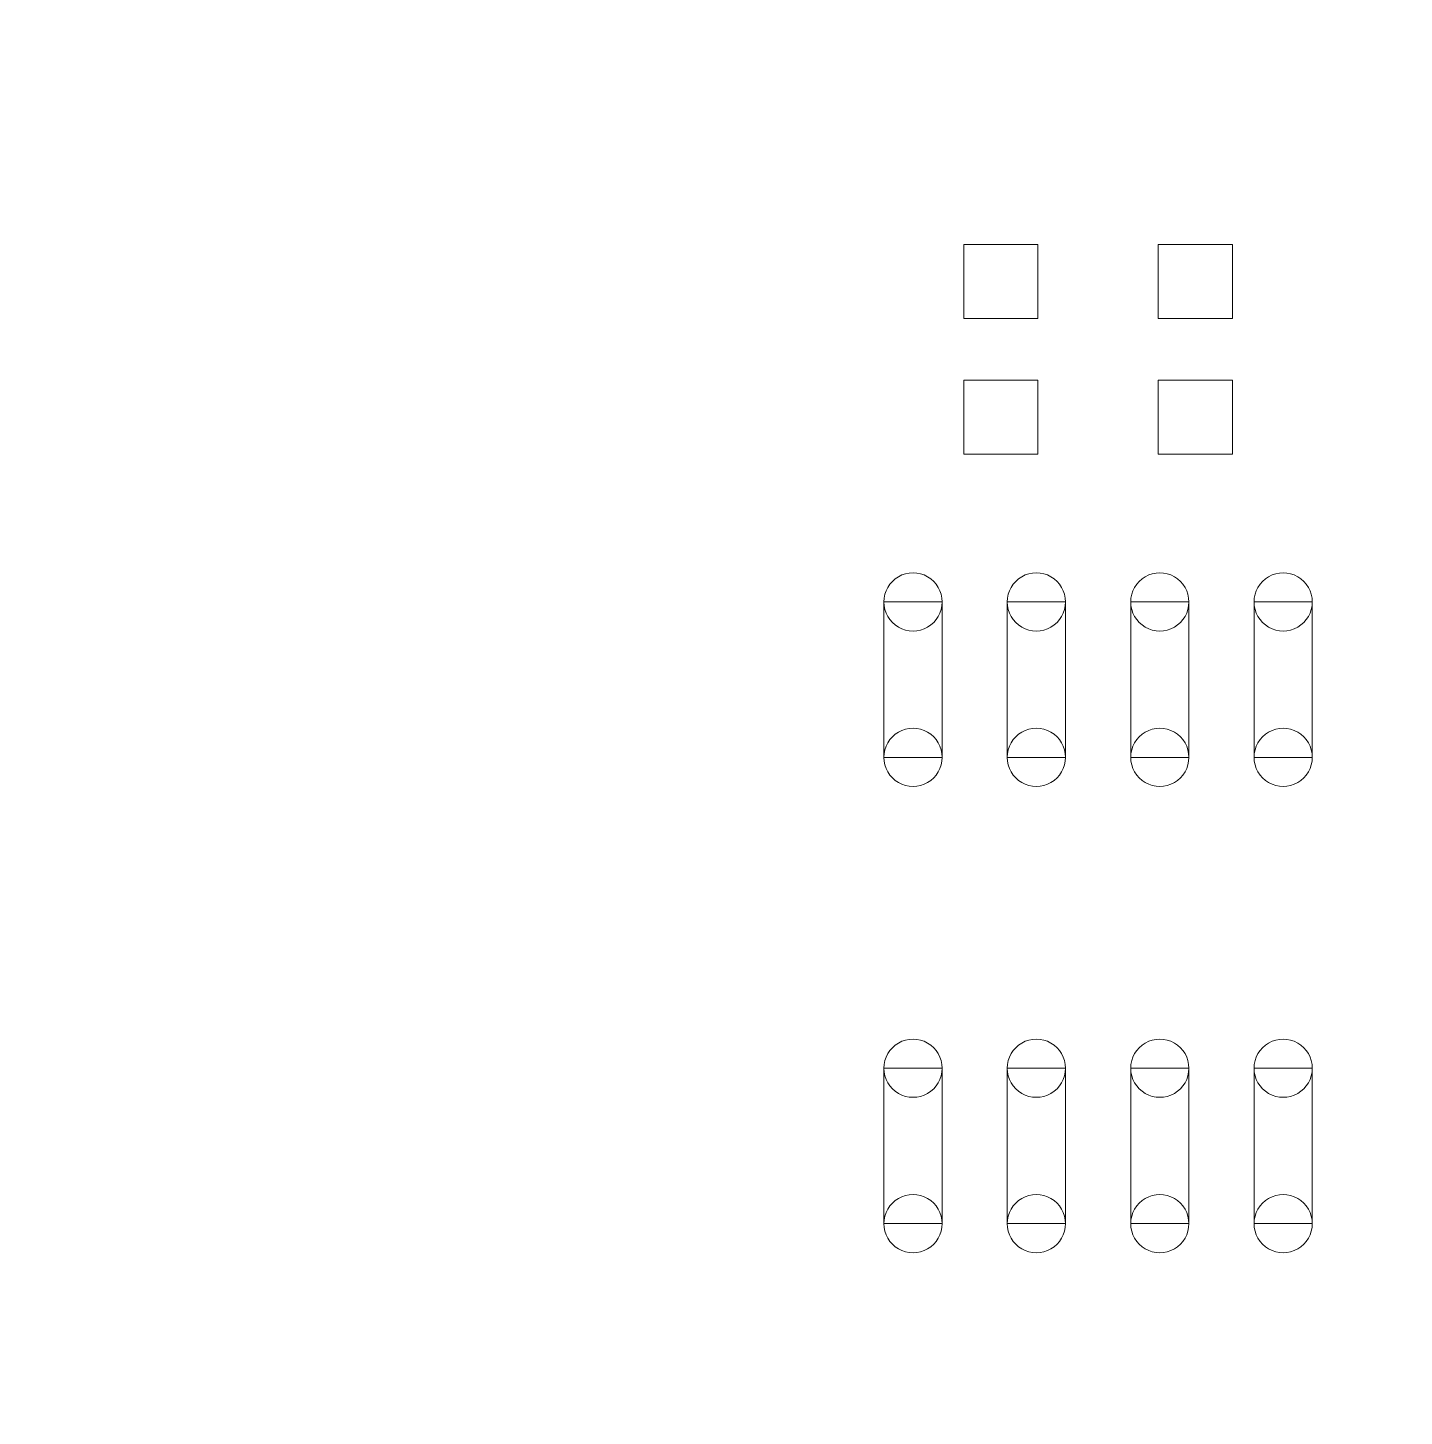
# Model space of a CAD drawing. Header units: millimetres. Extents: x -145 to 117, y -28 to 99.
# Drawn here: x 39.96 to 54.13, y -10.06 to 4.23 of the extents above; entities that cross this region are included whole.
import ezdxf

# ---------------------------------------------------------------- set-up
doc = ezdxf.new("R2010")
doc.units = ezdxf.units.MM
doc.header["$MEASUREMENT"] = 0
doc.layers.add('Layer 1', color=7, linetype='Continuous')

msp = doc.modelspace()

# ---------------------------------------------------------------- linework, layer by layer
at = {"layer": 'Layer 1', "color": 8, "lineweight": 9}
msp.add_open_spline([(117.0347, 99.4834), (117.0347, 99.4834), (-9.9653, 99.4834), (-9.9653, 99.4834), (-9.9653, 99.4834), (-9.9653, 99.4834), (-9.9653, -27.5166), (-9.9653, -27.5166), (-9.9653, -27.5166), (-9.9653, -27.5166), (117.0347, -27.5166), (117.0347, -27.5166), (117.0347, -27.5166), (117.0347, -27.5166), (117.0347, 99.4834), (117.0347, 99.4834)], degree=3, knots=[0, 0, 0, 0, 0.2, 0.2, 0.2, 0.2, 0.4, 0.4, 0.4, 0.4, 0.6, 0.6, 0.6, 0.6, 1, 1, 1, 1], dxfattribs=at)
at = {"layer": 'Layer 1', "lineweight": 9}
for points, knots in [([(49.5977, 1.2413), (49.5977, 1.2413), (49.5977, 2.0033), (49.5977, 2.0033), (49.5977, 2.0033), (49.5977, 2.0033), (50.3597, 2.0033), (50.3597, 2.0033), (50.3597, 2.0033), (50.3597, 2.0033), (50.3597, 1.2413), (50.3597, 1.2413), (50.3597, 1.2413), (50.3597, 1.2413), (49.5977, 1.2413), (49.5977, 1.2413)], [0, 0, 0, 0, 0.2, 0.2, 0.2, 0.2, 0.4, 0.4, 0.4, 0.4, 0.6, 0.6, 0.6, 0.6, 1, 1, 1, 1]), ([(51.5992, 1.2413), (51.5992, 1.2413), (51.5992, 2.0033), (51.5992, 2.0033), (51.5992, 2.0033), (51.5992, 2.0033), (52.3612, 2.0033), (52.3612, 2.0033), (52.3612, 2.0033), (52.3612, 2.0033), (52.3612, 1.2413), (52.3612, 1.2413), (52.3612, 1.2413), (52.3612, 1.2413), (51.5992, 1.2413), (51.5992, 1.2413)], [0, 0, 0, 0, 0.2, 0.2, 0.2, 0.2, 0.4, 0.4, 0.4, 0.4, 0.6, 0.6, 0.6, 0.6, 1, 1, 1, 1]), ([(49.5977, -0.1557), (49.5977, -0.1557), (49.5977, 0.6063), (49.5977, 0.6063), (49.5977, 0.6063), (49.5977, 0.6063), (50.3597, 0.6063), (50.3597, 0.6063), (50.3597, 0.6063), (50.3597, 0.6063), (50.3597, -0.1557), (50.3597, -0.1557), (50.3597, -0.1557), (50.3597, -0.1557), (49.5977, -0.1557), (49.5977, -0.1557)], [0, 0, 0, 0, 0.2, 0.2, 0.2, 0.2, 0.4, 0.4, 0.4, 0.4, 0.6, 0.6, 0.6, 0.6, 1, 1, 1, 1]), ([(51.5992, -0.1557), (51.5992, -0.1557), (51.5992, 0.6063), (51.5992, 0.6063), (51.5992, 0.6063), (51.5992, 0.6063), (52.3612, 0.6063), (52.3612, 0.6063), (52.3612, 0.6063), (52.3612, 0.6063), (52.3612, -0.1557), (52.3612, -0.1557), (52.3612, -0.1557), (52.3612, -0.1557), (51.5992, -0.1557), (51.5992, -0.1557)], [0, 0, 0, 0, 0.2, 0.2, 0.2, 0.2, 0.4, 0.4, 0.4, 0.4, 0.6, 0.6, 0.6, 0.6, 1, 1, 1, 1]), ([(48.7747, -1.6772), (48.7747, -1.5701), (48.8319, -1.4712), (48.9246, -1.4176), (48.9246, -1.4176), (49.0173, -1.3641), (49.1316, -1.3641), (49.2243, -1.4176), (49.2243, -1.4176), (49.3171, -1.4712), (49.3742, -1.5701), (49.3742, -1.6772)], [0, 0, 0, 0, 0.25, 0.25, 0.25, 0.25, 0.5, 0.5, 0.5, 0.5, 1, 1, 1, 1]), ([(50.0447, -1.6772), (50.0447, -1.5701), (50.1019, -1.4712), (50.1946, -1.4176), (50.1946, -1.4176), (50.2873, -1.3641), (50.4016, -1.3641), (50.4943, -1.4176), (50.4943, -1.4176), (50.5871, -1.4712), (50.6442, -1.5701), (50.6442, -1.6772)], [0, 0, 0, 0, 0.25, 0.25, 0.25, 0.25, 0.5, 0.5, 0.5, 0.5, 1, 1, 1, 1]), ([(51.3147, -1.6772), (51.3147, -1.5701), (51.3719, -1.4712), (51.4646, -1.4176), (51.4646, -1.4176), (51.5573, -1.3641), (51.6716, -1.3641), (51.7643, -1.4176), (51.7643, -1.4176), (51.8571, -1.4712), (51.9142, -1.5701), (51.9142, -1.6772)], [0, 0, 0, 0, 0.25, 0.25, 0.25, 0.25, 0.5, 0.5, 0.5, 0.5, 1, 1, 1, 1]), ([(52.5847, -1.6772), (52.5847, -1.5701), (52.6419, -1.4712), (52.7346, -1.4176), (52.7346, -1.4176), (52.8273, -1.3641), (52.9416, -1.3641), (53.0343, -1.4176), (53.0343, -1.4176), (53.1271, -1.4712), (53.1842, -1.5701), (53.1842, -1.6772)], [0, 0, 0, 0, 0.25, 0.25, 0.25, 0.25, 0.5, 0.5, 0.5, 0.5, 1, 1, 1, 1]), ([(49.3742, -3.2774), (49.3742, -3.2774), (48.7747, -3.2774), (48.7747, -3.2774), (48.7747, -3.2774), (48.7747, -3.2774), (48.7747, -1.6772), (48.7747, -1.6772), (48.7747, -1.6772), (48.7747, -1.6772), (49.3742, -1.6772), (49.3742, -1.6772), (49.3742, -1.6772), (49.3742, -1.6772), (49.3742, -3.2774), (49.3742, -3.2774)], [0, 0, 0, 0, 0.2, 0.2, 0.2, 0.2, 0.4, 0.4, 0.4, 0.4, 0.6, 0.6, 0.6, 0.6, 1, 1, 1, 1]), ([(49.3742, -1.6772), (49.3742, -1.7843), (49.3171, -1.8832), (49.2243, -1.9367), (49.2243, -1.9367), (49.1316, -1.9903), (49.0173, -1.9903), (48.9246, -1.9367), (48.9246, -1.9367), (48.8319, -1.8832), (48.7747, -1.7843), (48.7747, -1.6772)], [0, 0, 0, 0, 0.25, 0.25, 0.25, 0.25, 0.5, 0.5, 0.5, 0.5, 1, 1, 1, 1]), ([(49.0745, -1.6772), (49.0745, -1.6772), (49.0745, -1.6772), (49.0745, -1.6772), (49.0745, -1.6772), (49.0745, -1.6772), (49.0745, -1.6772), (49.0745, -1.6772), (49.0745, -1.6772), (49.0745, -1.6772), (49.0745, -1.6772), (49.0745, -1.6772)], [0, 0, 0, 0, 0.25, 0.25, 0.25, 0.25, 0.5, 0.5, 0.5, 0.5, 1, 1, 1, 1]), ([(49.0745, -1.6772), (49.0745, -1.6772), (49.0745, -1.6772), (49.0745, -1.6772), (49.0745, -1.6772), (49.0745, -1.6772), (49.0745, -1.6772), (49.0745, -1.6772), (49.0745, -1.6772), (49.0745, -1.6772), (49.0745, -1.6772), (49.0745, -1.6772)], [0, 0, 0, 0, 0.25, 0.25, 0.25, 0.25, 0.5, 0.5, 0.5, 0.5, 1, 1, 1, 1]), ([(50.6442, -3.2774), (50.6442, -3.2774), (50.0447, -3.2774), (50.0447, -3.2774), (50.0447, -3.2774), (50.0447, -3.2774), (50.0447, -1.6772), (50.0447, -1.6772), (50.0447, -1.6772), (50.0447, -1.6772), (50.6442, -1.6772), (50.6442, -1.6772), (50.6442, -1.6772), (50.6442, -1.6772), (50.6442, -3.2774), (50.6442, -3.2774)], [0, 0, 0, 0, 0.2, 0.2, 0.2, 0.2, 0.4, 0.4, 0.4, 0.4, 0.6, 0.6, 0.6, 0.6, 1, 1, 1, 1]), ([(50.6442, -1.6772), (50.6442, -1.7843), (50.5871, -1.8832), (50.4943, -1.9367), (50.4943, -1.9367), (50.4016, -1.9903), (50.2873, -1.9903), (50.1946, -1.9367), (50.1946, -1.9367), (50.1019, -1.8832), (50.0447, -1.7843), (50.0447, -1.6772)], [0, 0, 0, 0, 0.25, 0.25, 0.25, 0.25, 0.5, 0.5, 0.5, 0.5, 1, 1, 1, 1]), ([(50.3445, -1.6772), (50.3445, -1.6772), (50.3445, -1.6772), (50.3445, -1.6772), (50.3445, -1.6772), (50.3445, -1.6772), (50.3445, -1.6772), (50.3445, -1.6772), (50.3445, -1.6772), (50.3445, -1.6772), (50.3445, -1.6772), (50.3445, -1.6772)], [0, 0, 0, 0, 0.25, 0.25, 0.25, 0.25, 0.5, 0.5, 0.5, 0.5, 1, 1, 1, 1]), ([(50.3445, -1.6772), (50.3445, -1.6772), (50.3445, -1.6772), (50.3445, -1.6772), (50.3445, -1.6772), (50.3445, -1.6772), (50.3445, -1.6772), (50.3445, -1.6772), (50.3445, -1.6772), (50.3445, -1.6772), (50.3445, -1.6772), (50.3445, -1.6772)], [0, 0, 0, 0, 0.25, 0.25, 0.25, 0.25, 0.5, 0.5, 0.5, 0.5, 1, 1, 1, 1]), ([(51.9142, -3.2774), (51.9142, -3.2774), (51.3147, -3.2774), (51.3147, -3.2774), (51.3147, -3.2774), (51.3147, -3.2774), (51.3147, -1.6772), (51.3147, -1.6772), (51.3147, -1.6772), (51.3147, -1.6772), (51.9142, -1.6772), (51.9142, -1.6772), (51.9142, -1.6772), (51.9142, -1.6772), (51.9142, -3.2774), (51.9142, -3.2774)], [0, 0, 0, 0, 0.2, 0.2, 0.2, 0.2, 0.4, 0.4, 0.4, 0.4, 0.6, 0.6, 0.6, 0.6, 1, 1, 1, 1]), ([(51.9142, -1.6772), (51.9142, -1.7843), (51.8571, -1.8832), (51.7643, -1.9367), (51.7643, -1.9367), (51.6716, -1.9903), (51.5573, -1.9903), (51.4646, -1.9367), (51.4646, -1.9367), (51.3719, -1.8832), (51.3147, -1.7843), (51.3147, -1.6772)], [0, 0, 0, 0, 0.25, 0.25, 0.25, 0.25, 0.5, 0.5, 0.5, 0.5, 1, 1, 1, 1]), ([(51.6145, -1.6772), (51.6145, -1.6772), (51.6145, -1.6772), (51.6145, -1.6772), (51.6145, -1.6772), (51.6145, -1.6772), (51.6145, -1.6772), (51.6145, -1.6772), (51.6145, -1.6772), (51.6145, -1.6772), (51.6145, -1.6772), (51.6145, -1.6772)], [0, 0, 0, 0, 0.25, 0.25, 0.25, 0.25, 0.5, 0.5, 0.5, 0.5, 1, 1, 1, 1]), ([(51.6145, -1.6772), (51.6145, -1.6772), (51.6145, -1.6772), (51.6145, -1.6772), (51.6145, -1.6772), (51.6145, -1.6772), (51.6145, -1.6772), (51.6145, -1.6772), (51.6145, -1.6772), (51.6145, -1.6772), (51.6145, -1.6772), (51.6145, -1.6772)], [0, 0, 0, 0, 0.25, 0.25, 0.25, 0.25, 0.5, 0.5, 0.5, 0.5, 1, 1, 1, 1]), ([(53.1842, -3.2774), (53.1842, -3.2774), (52.5847, -3.2774), (52.5847, -3.2774), (52.5847, -3.2774), (52.5847, -3.2774), (52.5847, -1.6772), (52.5847, -1.6772), (52.5847, -1.6772), (52.5847, -1.6772), (53.1842, -1.6772), (53.1842, -1.6772), (53.1842, -1.6772), (53.1842, -1.6772), (53.1842, -3.2774), (53.1842, -3.2774)], [0, 0, 0, 0, 0.2, 0.2, 0.2, 0.2, 0.4, 0.4, 0.4, 0.4, 0.6, 0.6, 0.6, 0.6, 1, 1, 1, 1]), ([(53.1842, -1.6772), (53.1842, -1.7843), (53.1271, -1.8832), (53.0343, -1.9367), (53.0343, -1.9367), (52.9416, -1.9903), (52.8273, -1.9903), (52.7346, -1.9367), (52.7346, -1.9367), (52.6419, -1.8832), (52.5847, -1.7843), (52.5847, -1.6772)], [0, 0, 0, 0, 0.25, 0.25, 0.25, 0.25, 0.5, 0.5, 0.5, 0.5, 1, 1, 1, 1]), ([(52.8845, -1.6772), (52.8845, -1.6772), (52.8845, -1.6772), (52.8845, -1.6772), (52.8845, -1.6772), (52.8845, -1.6772), (52.8845, -1.6772), (52.8845, -1.6772), (52.8845, -1.6772), (52.8845, -1.6772), (52.8845, -1.6772), (52.8845, -1.6772)], [0, 0, 0, 0, 0.25, 0.25, 0.25, 0.25, 0.5, 0.5, 0.5, 0.5, 1, 1, 1, 1]), ([(52.8845, -1.6772), (52.8845, -1.6772), (52.8845, -1.6772), (52.8845, -1.6772), (52.8845, -1.6772), (52.8845, -1.6772), (52.8845, -1.6772), (52.8845, -1.6772), (52.8845, -1.6772), (52.8845, -1.6772), (52.8845, -1.6772), (52.8845, -1.6772)], [0, 0, 0, 0, 0.25, 0.25, 0.25, 0.25, 0.5, 0.5, 0.5, 0.5, 1, 1, 1, 1]), ([(48.7747, -3.2774), (48.7747, -3.1703), (48.8319, -3.0714), (48.9246, -3.0178), (48.9246, -3.0178), (49.0173, -2.9643), (49.1316, -2.9643), (49.2243, -3.0178), (49.2243, -3.0178), (49.3171, -3.0714), (49.3742, -3.1703), (49.3742, -3.2774)], [0, 0, 0, 0, 0.25, 0.25, 0.25, 0.25, 0.5, 0.5, 0.5, 0.5, 1, 1, 1, 1]), ([(50.0447, -3.2774), (50.0447, -3.1703), (50.1019, -3.0714), (50.1946, -3.0178), (50.1946, -3.0178), (50.2873, -2.9643), (50.4016, -2.9643), (50.4943, -3.0178), (50.4943, -3.0178), (50.5871, -3.0714), (50.6442, -3.1703), (50.6442, -3.2774)], [0, 0, 0, 0, 0.25, 0.25, 0.25, 0.25, 0.5, 0.5, 0.5, 0.5, 1, 1, 1, 1]), ([(51.3147, -3.2774), (51.3147, -3.1703), (51.3719, -3.0714), (51.4646, -3.0178), (51.4646, -3.0178), (51.5573, -2.9643), (51.6716, -2.9643), (51.7643, -3.0178), (51.7643, -3.0178), (51.8571, -3.0714), (51.9142, -3.1703), (51.9142, -3.2774)], [0, 0, 0, 0, 0.25, 0.25, 0.25, 0.25, 0.5, 0.5, 0.5, 0.5, 1, 1, 1, 1]), ([(52.5847, -3.2774), (52.5847, -3.1703), (52.6419, -3.0714), (52.7346, -3.0178), (52.7346, -3.0178), (52.8273, -2.9643), (52.9416, -2.9643), (53.0343, -3.0178), (53.0343, -3.0178), (53.1271, -3.0714), (53.1842, -3.1703), (53.1842, -3.2774)], [0, 0, 0, 0, 0.25, 0.25, 0.25, 0.25, 0.5, 0.5, 0.5, 0.5, 1, 1, 1, 1]), ([(49.3742, -3.2774), (49.3742, -3.3845), (49.3171, -3.4834), (49.2243, -3.5369), (49.2243, -3.5369), (49.1316, -3.5905), (49.0173, -3.5905), (48.9246, -3.5369), (48.9246, -3.5369), (48.8319, -3.4834), (48.7747, -3.3845), (48.7747, -3.2774)], [0, 0, 0, 0, 0.25, 0.25, 0.25, 0.25, 0.5, 0.5, 0.5, 0.5, 1, 1, 1, 1]), ([(49.0745, -3.2774), (49.0745, -3.2774), (49.0745, -3.2774), (49.0745, -3.2774), (49.0745, -3.2774), (49.0745, -3.2774), (49.0745, -3.2774), (49.0745, -3.2774), (49.0745, -3.2774), (49.0745, -3.2774), (49.0745, -3.2774), (49.0745, -3.2774)], [0, 0, 0, 0, 0.25, 0.25, 0.25, 0.25, 0.5, 0.5, 0.5, 0.5, 1, 1, 1, 1]), ([(49.0745, -3.2774), (49.0745, -3.2774), (49.0745, -3.2774), (49.0745, -3.2774), (49.0745, -3.2774), (49.0745, -3.2774), (49.0745, -3.2774), (49.0745, -3.2774), (49.0745, -3.2774), (49.0745, -3.2774), (49.0745, -3.2774), (49.0745, -3.2774)], [0, 0, 0, 0, 0.25, 0.25, 0.25, 0.25, 0.5, 0.5, 0.5, 0.5, 1, 1, 1, 1]), ([(50.6442, -3.2774), (50.6442, -3.3845), (50.5871, -3.4834), (50.4943, -3.5369), (50.4943, -3.5369), (50.4016, -3.5905), (50.2873, -3.5905), (50.1946, -3.5369), (50.1946, -3.5369), (50.1019, -3.4834), (50.0447, -3.3845), (50.0447, -3.2774)], [0, 0, 0, 0, 0.25, 0.25, 0.25, 0.25, 0.5, 0.5, 0.5, 0.5, 1, 1, 1, 1]), ([(50.3445, -3.2774), (50.3445, -3.2774), (50.3445, -3.2774), (50.3445, -3.2774), (50.3445, -3.2774), (50.3445, -3.2774), (50.3445, -3.2774), (50.3445, -3.2774), (50.3445, -3.2774), (50.3445, -3.2774), (50.3445, -3.2774), (50.3445, -3.2774)], [0, 0, 0, 0, 0.25, 0.25, 0.25, 0.25, 0.5, 0.5, 0.5, 0.5, 1, 1, 1, 1]), ([(50.3445, -3.2774), (50.3445, -3.2774), (50.3445, -3.2774), (50.3445, -3.2774), (50.3445, -3.2774), (50.3445, -3.2774), (50.3445, -3.2774), (50.3445, -3.2774), (50.3445, -3.2774), (50.3445, -3.2774), (50.3445, -3.2774), (50.3445, -3.2774)], [0, 0, 0, 0, 0.25, 0.25, 0.25, 0.25, 0.5, 0.5, 0.5, 0.5, 1, 1, 1, 1]), ([(51.9142, -3.2774), (51.9142, -3.3845), (51.8571, -3.4834), (51.7643, -3.5369), (51.7643, -3.5369), (51.6716, -3.5905), (51.5573, -3.5905), (51.4646, -3.5369), (51.4646, -3.5369), (51.3719, -3.4834), (51.3147, -3.3845), (51.3147, -3.2774)], [0, 0, 0, 0, 0.25, 0.25, 0.25, 0.25, 0.5, 0.5, 0.5, 0.5, 1, 1, 1, 1]), ([(51.6145, -3.2774), (51.6145, -3.2774), (51.6145, -3.2774), (51.6145, -3.2774), (51.6145, -3.2774), (51.6145, -3.2774), (51.6145, -3.2774), (51.6145, -3.2774), (51.6145, -3.2774), (51.6145, -3.2774), (51.6145, -3.2774), (51.6145, -3.2774)], [0, 0, 0, 0, 0.25, 0.25, 0.25, 0.25, 0.5, 0.5, 0.5, 0.5, 1, 1, 1, 1]), ([(51.6145, -3.2774), (51.6145, -3.2774), (51.6145, -3.2774), (51.6145, -3.2774), (51.6145, -3.2774), (51.6145, -3.2774), (51.6145, -3.2774), (51.6145, -3.2774), (51.6145, -3.2774), (51.6145, -3.2774), (51.6145, -3.2774), (51.6145, -3.2774)], [0, 0, 0, 0, 0.25, 0.25, 0.25, 0.25, 0.5, 0.5, 0.5, 0.5, 1, 1, 1, 1]), ([(53.1842, -3.2774), (53.1842, -3.3845), (53.1271, -3.4834), (53.0343, -3.5369), (53.0343, -3.5369), (52.9416, -3.5905), (52.8273, -3.5905), (52.7346, -3.5369), (52.7346, -3.5369), (52.6419, -3.4834), (52.5847, -3.3845), (52.5847, -3.2774)], [0, 0, 0, 0, 0.25, 0.25, 0.25, 0.25, 0.5, 0.5, 0.5, 0.5, 1, 1, 1, 1]), ([(52.8845, -3.2774), (52.8845, -3.2774), (52.8845, -3.2774), (52.8845, -3.2774), (52.8845, -3.2774), (52.8845, -3.2774), (52.8845, -3.2774), (52.8845, -3.2774), (52.8845, -3.2774), (52.8845, -3.2774), (52.8845, -3.2774), (52.8845, -3.2774)], [0, 0, 0, 0, 0.25, 0.25, 0.25, 0.25, 0.5, 0.5, 0.5, 0.5, 1, 1, 1, 1]), ([(52.8845, -3.2774), (52.8845, -3.2774), (52.8845, -3.2774), (52.8845, -3.2774), (52.8845, -3.2774), (52.8845, -3.2774), (52.8845, -3.2774), (52.8845, -3.2774), (52.8845, -3.2774), (52.8845, -3.2774), (52.8845, -3.2774), (52.8845, -3.2774)], [0, 0, 0, 0, 0.25, 0.25, 0.25, 0.25, 0.5, 0.5, 0.5, 0.5, 1, 1, 1, 1]), ([(48.7747, -6.4778), (48.7747, -6.3707), (48.8319, -6.2718), (48.9246, -6.2182), (48.9246, -6.2182), (49.0173, -6.1647), (49.1316, -6.1647), (49.2243, -6.2182), (49.2243, -6.2182), (49.3171, -6.2718), (49.3742, -6.3707), (49.3742, -6.4778)], [0, 0, 0, 0, 0.25, 0.25, 0.25, 0.25, 0.5, 0.5, 0.5, 0.5, 1, 1, 1, 1]), ([(50.0447, -6.4778), (50.0447, -6.3707), (50.1019, -6.2718), (50.1946, -6.2182), (50.1946, -6.2182), (50.2873, -6.1647), (50.4016, -6.1647), (50.4943, -6.2182), (50.4943, -6.2182), (50.5871, -6.2718), (50.6442, -6.3707), (50.6442, -6.4778)], [0, 0, 0, 0, 0.25, 0.25, 0.25, 0.25, 0.5, 0.5, 0.5, 0.5, 1, 1, 1, 1]), ([(51.3147, -6.4778), (51.3147, -6.3707), (51.3719, -6.2718), (51.4646, -6.2182), (51.4646, -6.2182), (51.5573, -6.1647), (51.6716, -6.1647), (51.7643, -6.2182), (51.7643, -6.2182), (51.8571, -6.2718), (51.9142, -6.3707), (51.9142, -6.4778)], [0, 0, 0, 0, 0.25, 0.25, 0.25, 0.25, 0.5, 0.5, 0.5, 0.5, 1, 1, 1, 1]), ([(52.5847, -6.4778), (52.5847, -6.3707), (52.6419, -6.2718), (52.7346, -6.2182), (52.7346, -6.2182), (52.8273, -6.1647), (52.9416, -6.1647), (53.0343, -6.2182), (53.0343, -6.2182), (53.1271, -6.2718), (53.1842, -6.3707), (53.1842, -6.4778)], [0, 0, 0, 0, 0.25, 0.25, 0.25, 0.25, 0.5, 0.5, 0.5, 0.5, 1, 1, 1, 1]), ([(49.3742, -8.078), (49.3742, -8.078), (48.7747, -8.078), (48.7747, -8.078), (48.7747, -8.078), (48.7747, -8.078), (48.7747, -6.4778), (48.7747, -6.4778), (48.7747, -6.4778), (48.7747, -6.4778), (49.3742, -6.4778), (49.3742, -6.4778), (49.3742, -6.4778), (49.3742, -6.4778), (49.3742, -8.078), (49.3742, -8.078)], [0, 0, 0, 0, 0.2, 0.2, 0.2, 0.2, 0.4, 0.4, 0.4, 0.4, 0.6, 0.6, 0.6, 0.6, 1, 1, 1, 1]), ([(49.3742, -6.4778), (49.3742, -6.5849), (49.3171, -6.6838), (49.2243, -6.7373), (49.2243, -6.7373), (49.1316, -6.7909), (49.0173, -6.7909), (48.9246, -6.7373), (48.9246, -6.7373), (48.8319, -6.6838), (48.7747, -6.5849), (48.7747, -6.4778)], [0, 0, 0, 0, 0.25, 0.25, 0.25, 0.25, 0.5, 0.5, 0.5, 0.5, 1, 1, 1, 1]), ([(49.0745, -6.4778), (49.0745, -6.4778), (49.0745, -6.4778), (49.0745, -6.4778), (49.0745, -6.4778), (49.0745, -6.4778), (49.0745, -6.4778), (49.0745, -6.4778), (49.0745, -6.4778), (49.0745, -6.4778), (49.0745, -6.4778), (49.0745, -6.4778)], [0, 0, 0, 0, 0.25, 0.25, 0.25, 0.25, 0.5, 0.5, 0.5, 0.5, 1, 1, 1, 1]), ([(49.0745, -6.4778), (49.0745, -6.4778), (49.0745, -6.4778), (49.0745, -6.4778), (49.0745, -6.4778), (49.0745, -6.4778), (49.0745, -6.4778), (49.0745, -6.4778), (49.0745, -6.4778), (49.0745, -6.4778), (49.0745, -6.4778), (49.0745, -6.4778)], [0, 0, 0, 0, 0.25, 0.25, 0.25, 0.25, 0.5, 0.5, 0.5, 0.5, 1, 1, 1, 1]), ([(50.6442, -8.078), (50.6442, -8.078), (50.0447, -8.078), (50.0447, -8.078), (50.0447, -8.078), (50.0447, -8.078), (50.0447, -6.4778), (50.0447, -6.4778), (50.0447, -6.4778), (50.0447, -6.4778), (50.6442, -6.4778), (50.6442, -6.4778), (50.6442, -6.4778), (50.6442, -6.4778), (50.6442, -8.078), (50.6442, -8.078)], [0, 0, 0, 0, 0.2, 0.2, 0.2, 0.2, 0.4, 0.4, 0.4, 0.4, 0.6, 0.6, 0.6, 0.6, 1, 1, 1, 1]), ([(50.6442, -6.4778), (50.6442, -6.5849), (50.5871, -6.6838), (50.4943, -6.7373), (50.4943, -6.7373), (50.4016, -6.7909), (50.2873, -6.7909), (50.1946, -6.7373), (50.1946, -6.7373), (50.1019, -6.6838), (50.0447, -6.5849), (50.0447, -6.4778)], [0, 0, 0, 0, 0.25, 0.25, 0.25, 0.25, 0.5, 0.5, 0.5, 0.5, 1, 1, 1, 1]), ([(50.3445, -6.4778), (50.3445, -6.4778), (50.3445, -6.4778), (50.3445, -6.4778), (50.3445, -6.4778), (50.3445, -6.4778), (50.3445, -6.4778), (50.3445, -6.4778), (50.3445, -6.4778), (50.3445, -6.4778), (50.3445, -6.4778), (50.3445, -6.4778)], [0, 0, 0, 0, 0.25, 0.25, 0.25, 0.25, 0.5, 0.5, 0.5, 0.5, 1, 1, 1, 1]), ([(50.3445, -6.4778), (50.3445, -6.4778), (50.3445, -6.4778), (50.3445, -6.4778), (50.3445, -6.4778), (50.3445, -6.4778), (50.3445, -6.4778), (50.3445, -6.4778), (50.3445, -6.4778), (50.3445, -6.4778), (50.3445, -6.4778), (50.3445, -6.4778)], [0, 0, 0, 0, 0.25, 0.25, 0.25, 0.25, 0.5, 0.5, 0.5, 0.5, 1, 1, 1, 1]), ([(51.9142, -8.078), (51.9142, -8.078), (51.3147, -8.078), (51.3147, -8.078), (51.3147, -8.078), (51.3147, -8.078), (51.3147, -6.4778), (51.3147, -6.4778), (51.3147, -6.4778), (51.3147, -6.4778), (51.9142, -6.4778), (51.9142, -6.4778), (51.9142, -6.4778), (51.9142, -6.4778), (51.9142, -8.078), (51.9142, -8.078)], [0, 0, 0, 0, 0.2, 0.2, 0.2, 0.2, 0.4, 0.4, 0.4, 0.4, 0.6, 0.6, 0.6, 0.6, 1, 1, 1, 1]), ([(51.9142, -6.4778), (51.9142, -6.5849), (51.8571, -6.6838), (51.7643, -6.7373), (51.7643, -6.7373), (51.6716, -6.7909), (51.5573, -6.7909), (51.4646, -6.7373), (51.4646, -6.7373), (51.3719, -6.6838), (51.3147, -6.5849), (51.3147, -6.4778)], [0, 0, 0, 0, 0.25, 0.25, 0.25, 0.25, 0.5, 0.5, 0.5, 0.5, 1, 1, 1, 1]), ([(51.6145, -6.4778), (51.6145, -6.4778), (51.6145, -6.4778), (51.6145, -6.4778), (51.6145, -6.4778), (51.6145, -6.4778), (51.6145, -6.4778), (51.6145, -6.4778), (51.6145, -6.4778), (51.6145, -6.4778), (51.6145, -6.4778), (51.6145, -6.4778)], [0, 0, 0, 0, 0.25, 0.25, 0.25, 0.25, 0.5, 0.5, 0.5, 0.5, 1, 1, 1, 1]), ([(51.6145, -6.4778), (51.6145, -6.4778), (51.6145, -6.4778), (51.6145, -6.4778), (51.6145, -6.4778), (51.6145, -6.4778), (51.6145, -6.4778), (51.6145, -6.4778), (51.6145, -6.4778), (51.6145, -6.4778), (51.6145, -6.4778), (51.6145, -6.4778)], [0, 0, 0, 0, 0.25, 0.25, 0.25, 0.25, 0.5, 0.5, 0.5, 0.5, 1, 1, 1, 1]), ([(53.1842, -8.078), (53.1842, -8.078), (52.5847, -8.078), (52.5847, -8.078), (52.5847, -8.078), (52.5847, -8.078), (52.5847, -6.4778), (52.5847, -6.4778), (52.5847, -6.4778), (52.5847, -6.4778), (53.1842, -6.4778), (53.1842, -6.4778), (53.1842, -6.4778), (53.1842, -6.4778), (53.1842, -8.078), (53.1842, -8.078)], [0, 0, 0, 0, 0.2, 0.2, 0.2, 0.2, 0.4, 0.4, 0.4, 0.4, 0.6, 0.6, 0.6, 0.6, 1, 1, 1, 1]), ([(53.1842, -6.4778), (53.1842, -6.5849), (53.1271, -6.6838), (53.0343, -6.7373), (53.0343, -6.7373), (52.9416, -6.7909), (52.8273, -6.7909), (52.7346, -6.7373), (52.7346, -6.7373), (52.6419, -6.6838), (52.5847, -6.5849), (52.5847, -6.4778)], [0, 0, 0, 0, 0.25, 0.25, 0.25, 0.25, 0.5, 0.5, 0.5, 0.5, 1, 1, 1, 1]), ([(52.8845, -6.4778), (52.8845, -6.4778), (52.8845, -6.4778), (52.8845, -6.4778), (52.8845, -6.4778), (52.8845, -6.4778), (52.8845, -6.4778), (52.8845, -6.4778), (52.8845, -6.4778), (52.8845, -6.4778), (52.8845, -6.4778), (52.8845, -6.4778)], [0, 0, 0, 0, 0.25, 0.25, 0.25, 0.25, 0.5, 0.5, 0.5, 0.5, 1, 1, 1, 1]), ([(52.8845, -6.4778), (52.8845, -6.4778), (52.8845, -6.4778), (52.8845, -6.4778), (52.8845, -6.4778), (52.8845, -6.4778), (52.8845, -6.4778), (52.8845, -6.4778), (52.8845, -6.4778), (52.8845, -6.4778), (52.8845, -6.4778), (52.8845, -6.4778)], [0, 0, 0, 0, 0.25, 0.25, 0.25, 0.25, 0.5, 0.5, 0.5, 0.5, 1, 1, 1, 1]), ([(48.7747, -8.078), (48.7747, -7.9709), (48.8319, -7.872), (48.9246, -7.8184), (48.9246, -7.8184), (49.0173, -7.7649), (49.1316, -7.7649), (49.2243, -7.8184), (49.2243, -7.8184), (49.3171, -7.872), (49.3742, -7.9709), (49.3742, -8.078)], [0, 0, 0, 0, 0.25, 0.25, 0.25, 0.25, 0.5, 0.5, 0.5, 0.5, 1, 1, 1, 1]), ([(50.0447, -8.078), (50.0447, -7.9709), (50.1019, -7.872), (50.1946, -7.8184), (50.1946, -7.8184), (50.2873, -7.7649), (50.4016, -7.7649), (50.4943, -7.8184), (50.4943, -7.8184), (50.5871, -7.872), (50.6442, -7.9709), (50.6442, -8.078)], [0, 0, 0, 0, 0.25, 0.25, 0.25, 0.25, 0.5, 0.5, 0.5, 0.5, 1, 1, 1, 1]), ([(51.3147, -8.078), (51.3147, -7.9709), (51.3719, -7.872), (51.4646, -7.8184), (51.4646, -7.8184), (51.5573, -7.7649), (51.6716, -7.7649), (51.7643, -7.8184), (51.7643, -7.8184), (51.8571, -7.872), (51.9142, -7.9709), (51.9142, -8.078)], [0, 0, 0, 0, 0.25, 0.25, 0.25, 0.25, 0.5, 0.5, 0.5, 0.5, 1, 1, 1, 1]), ([(52.5847, -8.078), (52.5847, -7.9709), (52.6419, -7.872), (52.7346, -7.8184), (52.7346, -7.8184), (52.8273, -7.7649), (52.9416, -7.7649), (53.0343, -7.8184), (53.0343, -7.8184), (53.1271, -7.872), (53.1842, -7.9709), (53.1842, -8.078)], [0, 0, 0, 0, 0.25, 0.25, 0.25, 0.25, 0.5, 0.5, 0.5, 0.5, 1, 1, 1, 1]), ([(49.3742, -8.078), (49.3742, -8.1851), (49.3171, -8.284), (49.2243, -8.3375), (49.2243, -8.3375), (49.1316, -8.3911), (49.0173, -8.3911), (48.9246, -8.3375), (48.9246, -8.3375), (48.8319, -8.284), (48.7747, -8.1851), (48.7747, -8.078)], [0, 0, 0, 0, 0.25, 0.25, 0.25, 0.25, 0.5, 0.5, 0.5, 0.5, 1, 1, 1, 1]), ([(49.0745, -8.078), (49.0745, -8.078), (49.0745, -8.078), (49.0745, -8.078), (49.0745, -8.078), (49.0745, -8.078), (49.0745, -8.078), (49.0745, -8.078), (49.0745, -8.078), (49.0745, -8.078), (49.0745, -8.078), (49.0745, -8.078)], [0, 0, 0, 0, 0.25, 0.25, 0.25, 0.25, 0.5, 0.5, 0.5, 0.5, 1, 1, 1, 1]), ([(49.0745, -8.078), (49.0745, -8.078), (49.0745, -8.078), (49.0745, -8.078), (49.0745, -8.078), (49.0745, -8.078), (49.0745, -8.078), (49.0745, -8.078), (49.0745, -8.078), (49.0745, -8.078), (49.0745, -8.078), (49.0745, -8.078)], [0, 0, 0, 0, 0.25, 0.25, 0.25, 0.25, 0.5, 0.5, 0.5, 0.5, 1, 1, 1, 1]), ([(50.6442, -8.078), (50.6442, -8.1851), (50.5871, -8.284), (50.4943, -8.3375), (50.4943, -8.3375), (50.4016, -8.3911), (50.2873, -8.3911), (50.1946, -8.3375), (50.1946, -8.3375), (50.1019, -8.284), (50.0447, -8.1851), (50.0447, -8.078)], [0, 0, 0, 0, 0.25, 0.25, 0.25, 0.25, 0.5, 0.5, 0.5, 0.5, 1, 1, 1, 1]), ([(50.3445, -8.078), (50.3445, -8.078), (50.3445, -8.078), (50.3445, -8.078), (50.3445, -8.078), (50.3445, -8.078), (50.3445, -8.078), (50.3445, -8.078), (50.3445, -8.078), (50.3445, -8.078), (50.3445, -8.078), (50.3445, -8.078)], [0, 0, 0, 0, 0.25, 0.25, 0.25, 0.25, 0.5, 0.5, 0.5, 0.5, 1, 1, 1, 1]), ([(50.3445, -8.078), (50.3445, -8.078), (50.3445, -8.078), (50.3445, -8.078), (50.3445, -8.078), (50.3445, -8.078), (50.3445, -8.078), (50.3445, -8.078), (50.3445, -8.078), (50.3445, -8.078), (50.3445, -8.078), (50.3445, -8.078)], [0, 0, 0, 0, 0.25, 0.25, 0.25, 0.25, 0.5, 0.5, 0.5, 0.5, 1, 1, 1, 1]), ([(51.9142, -8.078), (51.9142, -8.1851), (51.8571, -8.284), (51.7643, -8.3375), (51.7643, -8.3375), (51.6716, -8.3911), (51.5573, -8.3911), (51.4646, -8.3375), (51.4646, -8.3375), (51.3719, -8.284), (51.3147, -8.1851), (51.3147, -8.078)], [0, 0, 0, 0, 0.25, 0.25, 0.25, 0.25, 0.5, 0.5, 0.5, 0.5, 1, 1, 1, 1]), ([(51.6145, -8.078), (51.6145, -8.078), (51.6145, -8.078), (51.6145, -8.078), (51.6145, -8.078), (51.6145, -8.078), (51.6145, -8.078), (51.6145, -8.078), (51.6145, -8.078), (51.6145, -8.078), (51.6145, -8.078), (51.6145, -8.078)], [0, 0, 0, 0, 0.25, 0.25, 0.25, 0.25, 0.5, 0.5, 0.5, 0.5, 1, 1, 1, 1]), ([(51.6145, -8.078), (51.6145, -8.078), (51.6145, -8.078), (51.6145, -8.078), (51.6145, -8.078), (51.6145, -8.078), (51.6145, -8.078), (51.6145, -8.078), (51.6145, -8.078), (51.6145, -8.078), (51.6145, -8.078), (51.6145, -8.078)], [0, 0, 0, 0, 0.25, 0.25, 0.25, 0.25, 0.5, 0.5, 0.5, 0.5, 1, 1, 1, 1]), ([(53.1842, -8.078), (53.1842, -8.1851), (53.1271, -8.284), (53.0343, -8.3375), (53.0343, -8.3375), (52.9416, -8.3911), (52.8273, -8.3911), (52.7346, -8.3375), (52.7346, -8.3375), (52.6419, -8.284), (52.5847, -8.1851), (52.5847, -8.078)], [0, 0, 0, 0, 0.25, 0.25, 0.25, 0.25, 0.5, 0.5, 0.5, 0.5, 1, 1, 1, 1]), ([(52.8845, -8.078), (52.8845, -8.078), (52.8845, -8.078), (52.8845, -8.078), (52.8845, -8.078), (52.8845, -8.078), (52.8845, -8.078), (52.8845, -8.078), (52.8845, -8.078), (52.8845, -8.078), (52.8845, -8.078), (52.8845, -8.078)], [0, 0, 0, 0, 0.25, 0.25, 0.25, 0.25, 0.5, 0.5, 0.5, 0.5, 1, 1, 1, 1]), ([(52.8845, -8.078), (52.8845, -8.078), (52.8845, -8.078), (52.8845, -8.078), (52.8845, -8.078), (52.8845, -8.078), (52.8845, -8.078), (52.8845, -8.078), (52.8845, -8.078), (52.8845, -8.078), (52.8845, -8.078), (52.8845, -8.078)], [0, 0, 0, 0, 0.25, 0.25, 0.25, 0.25, 0.5, 0.5, 0.5, 0.5, 1, 1, 1, 1])]:
    msp.add_open_spline(points, degree=3, knots=knots, dxfattribs=at)

doc.saveas('drawing.dxf')
